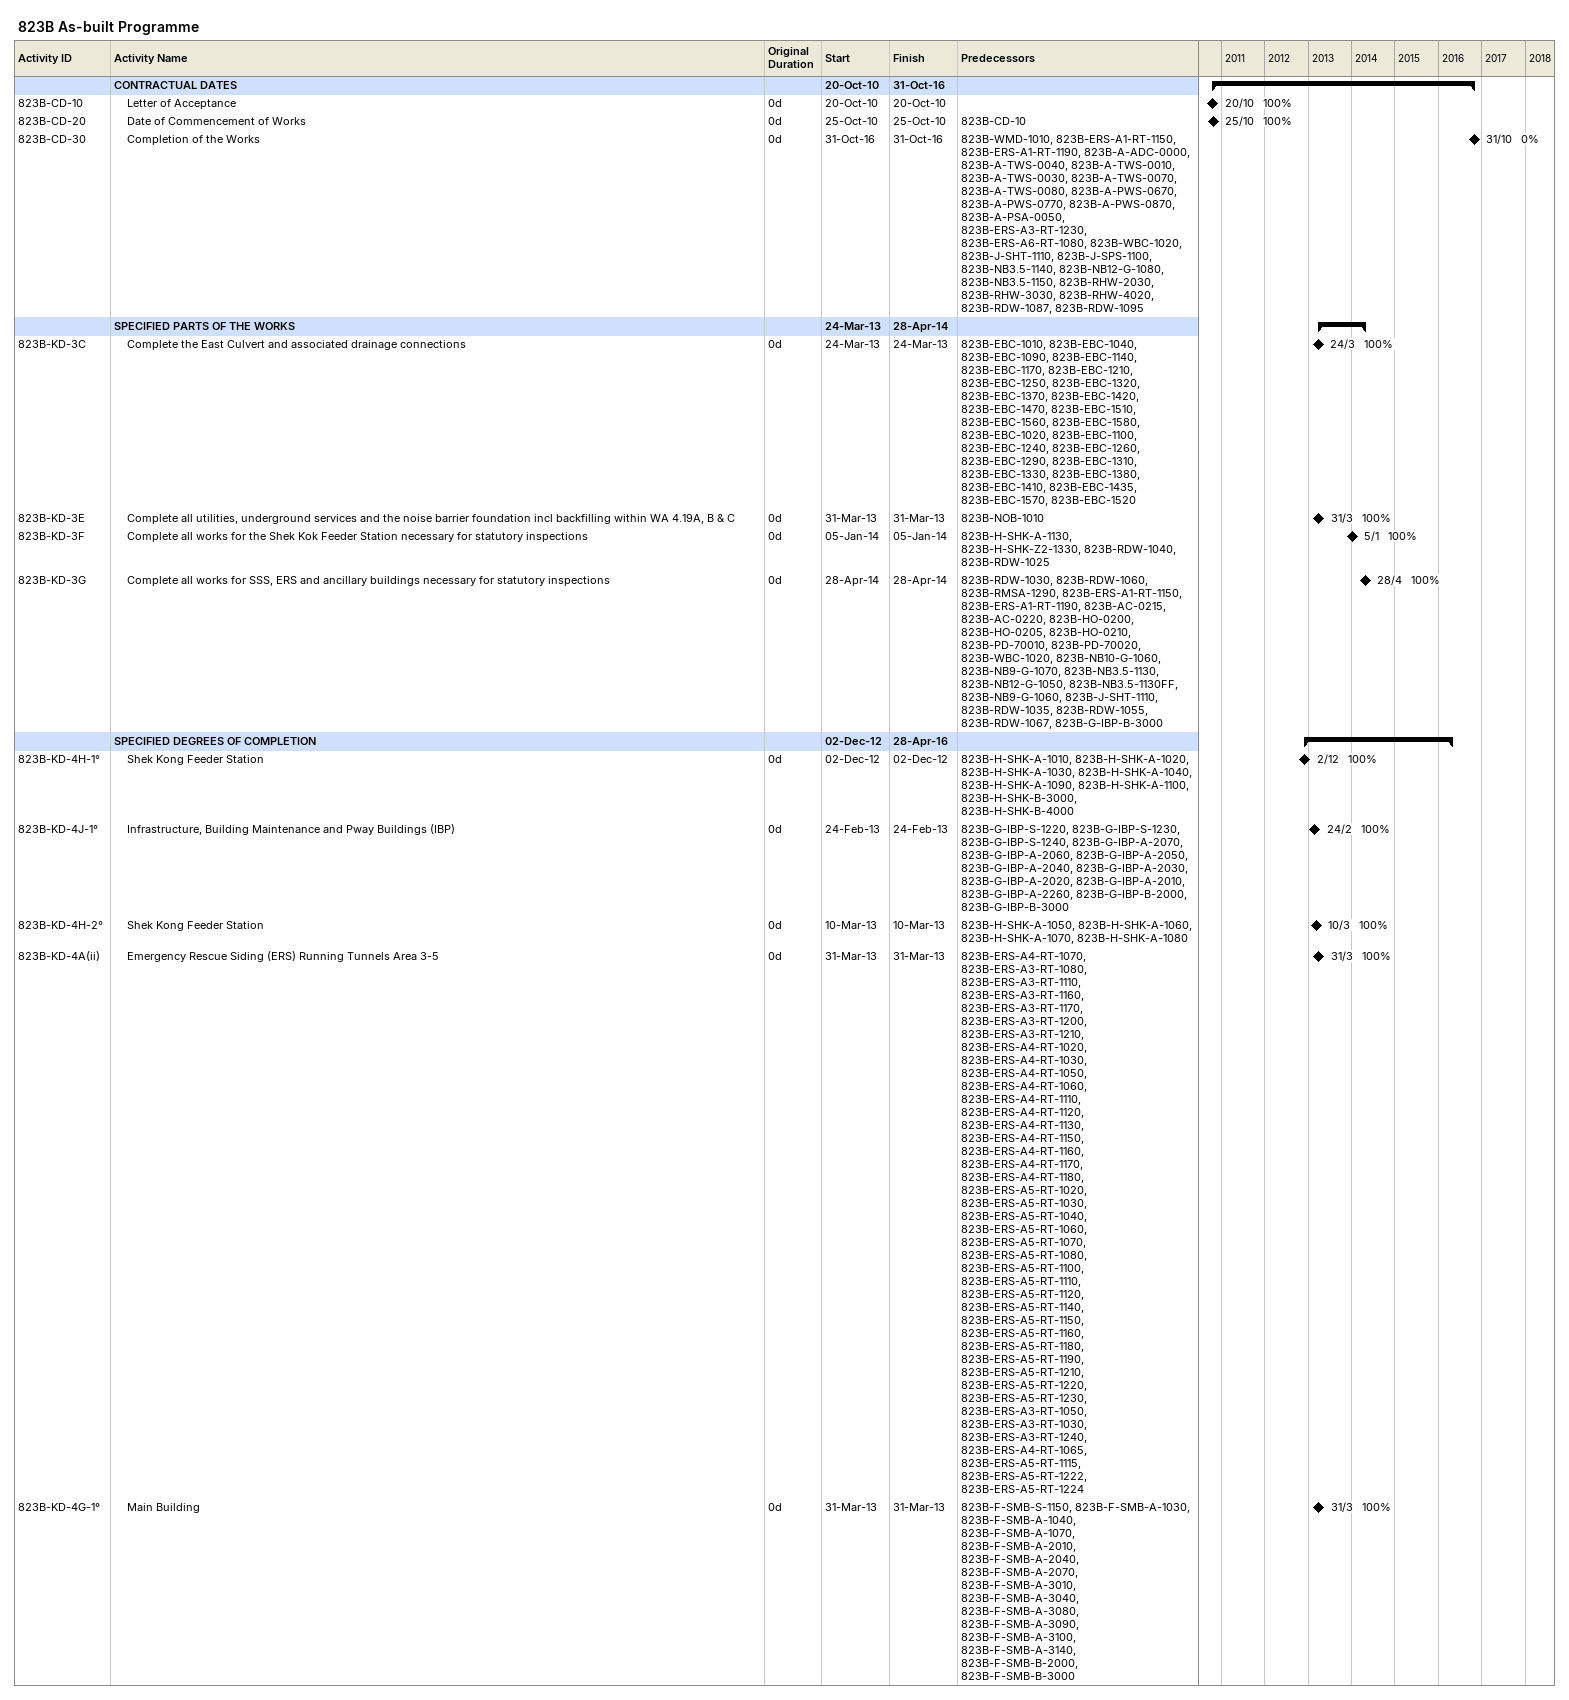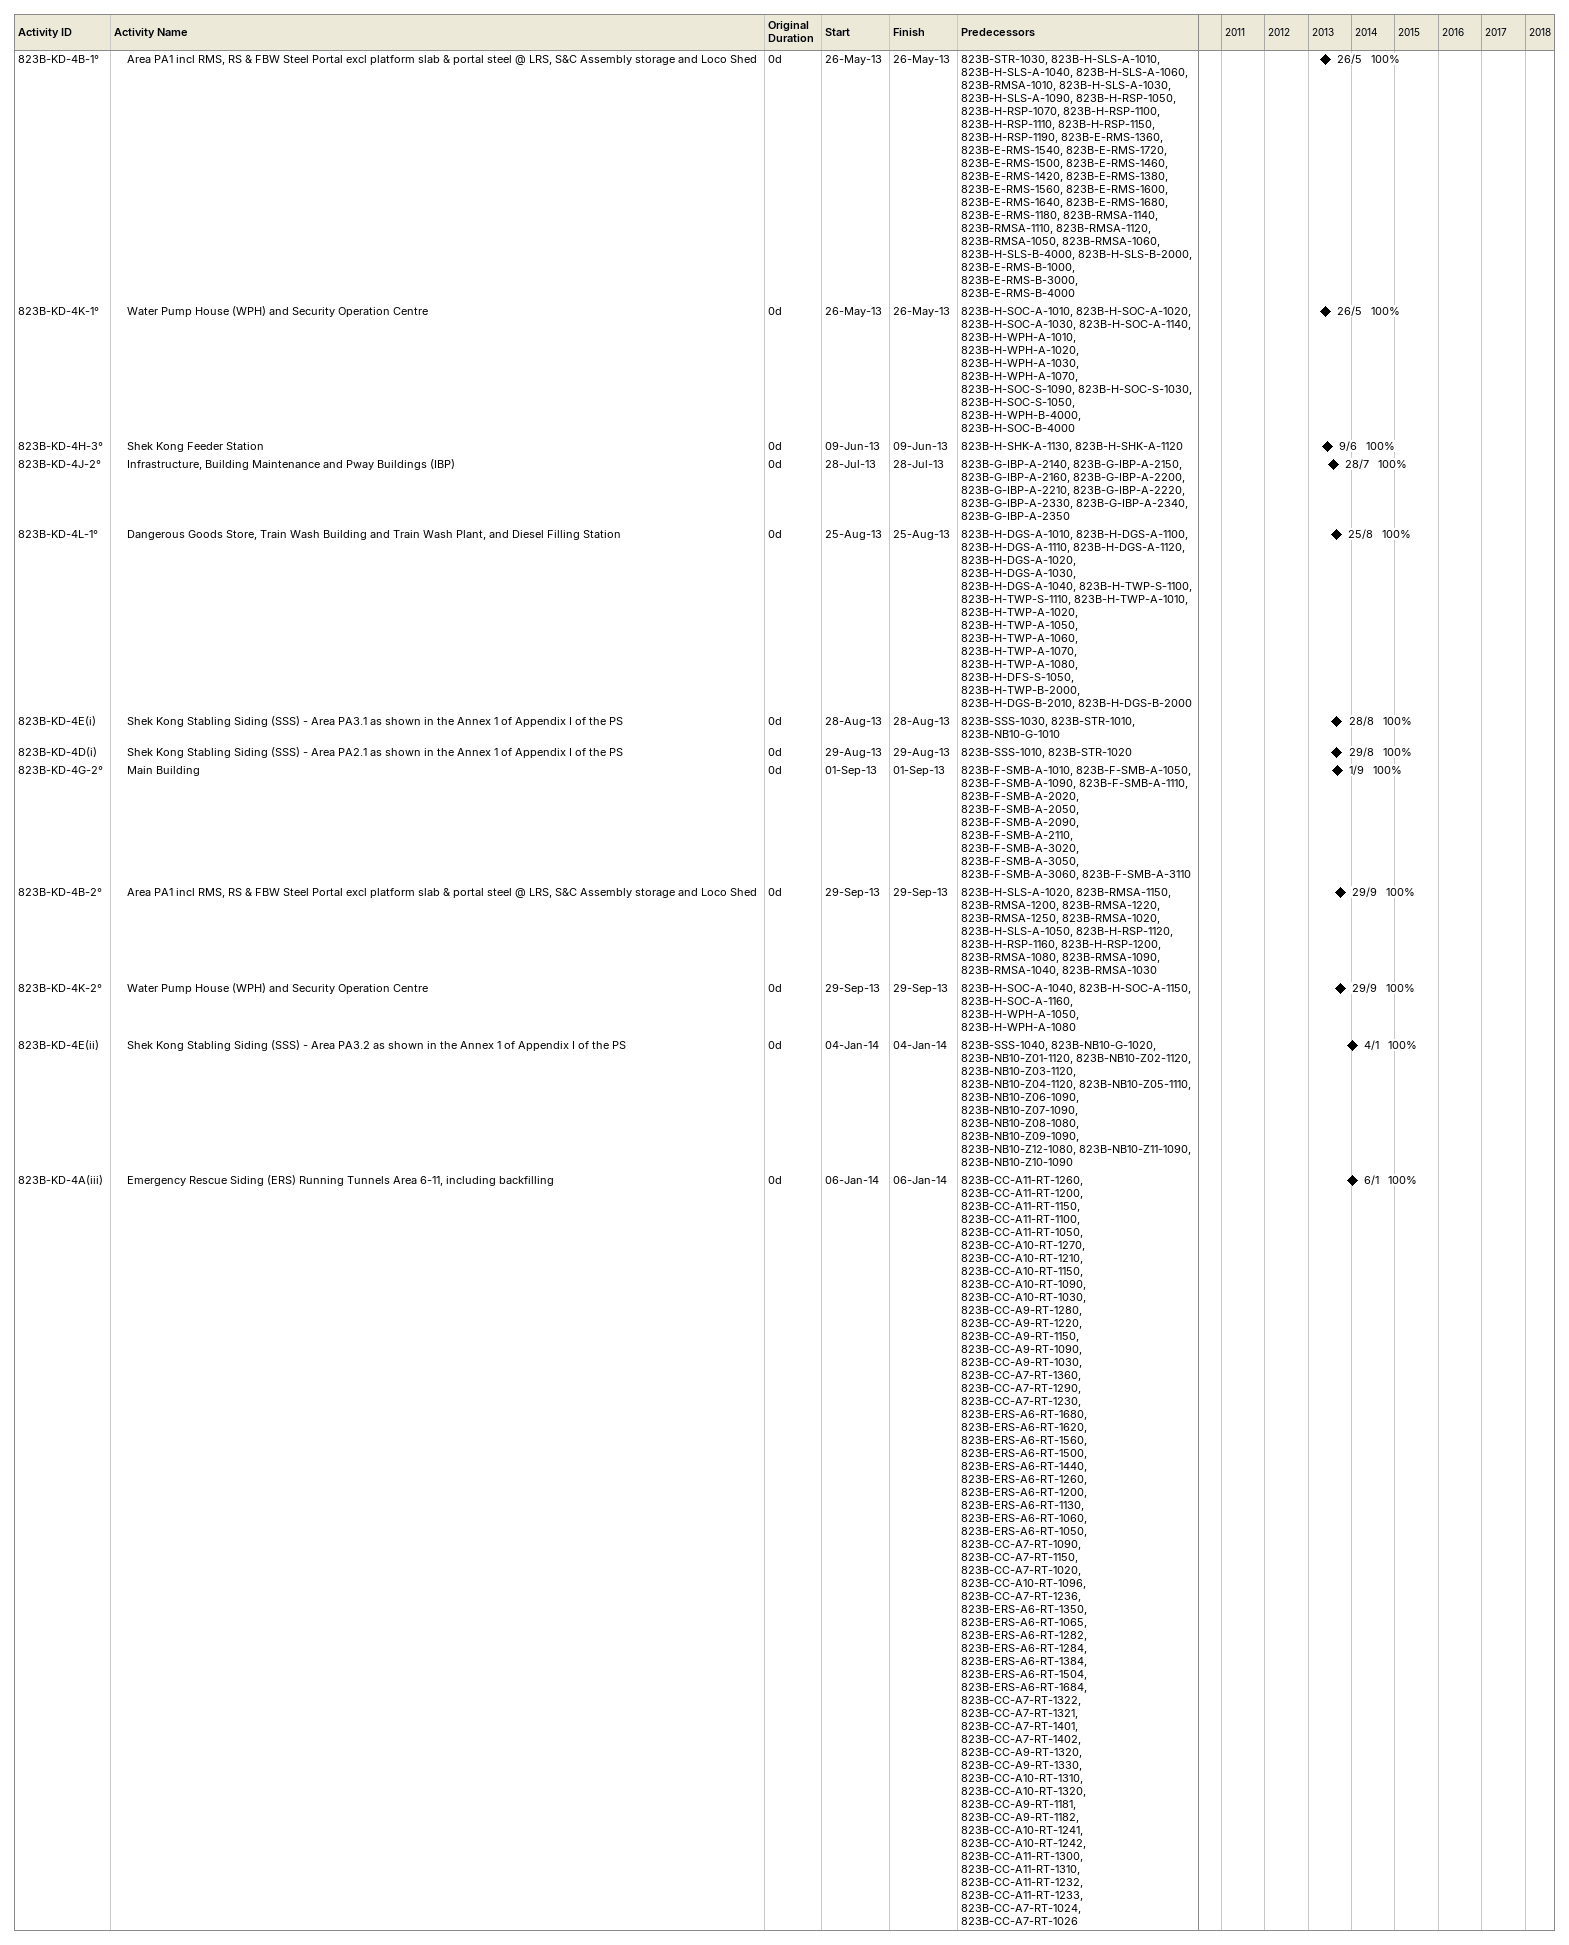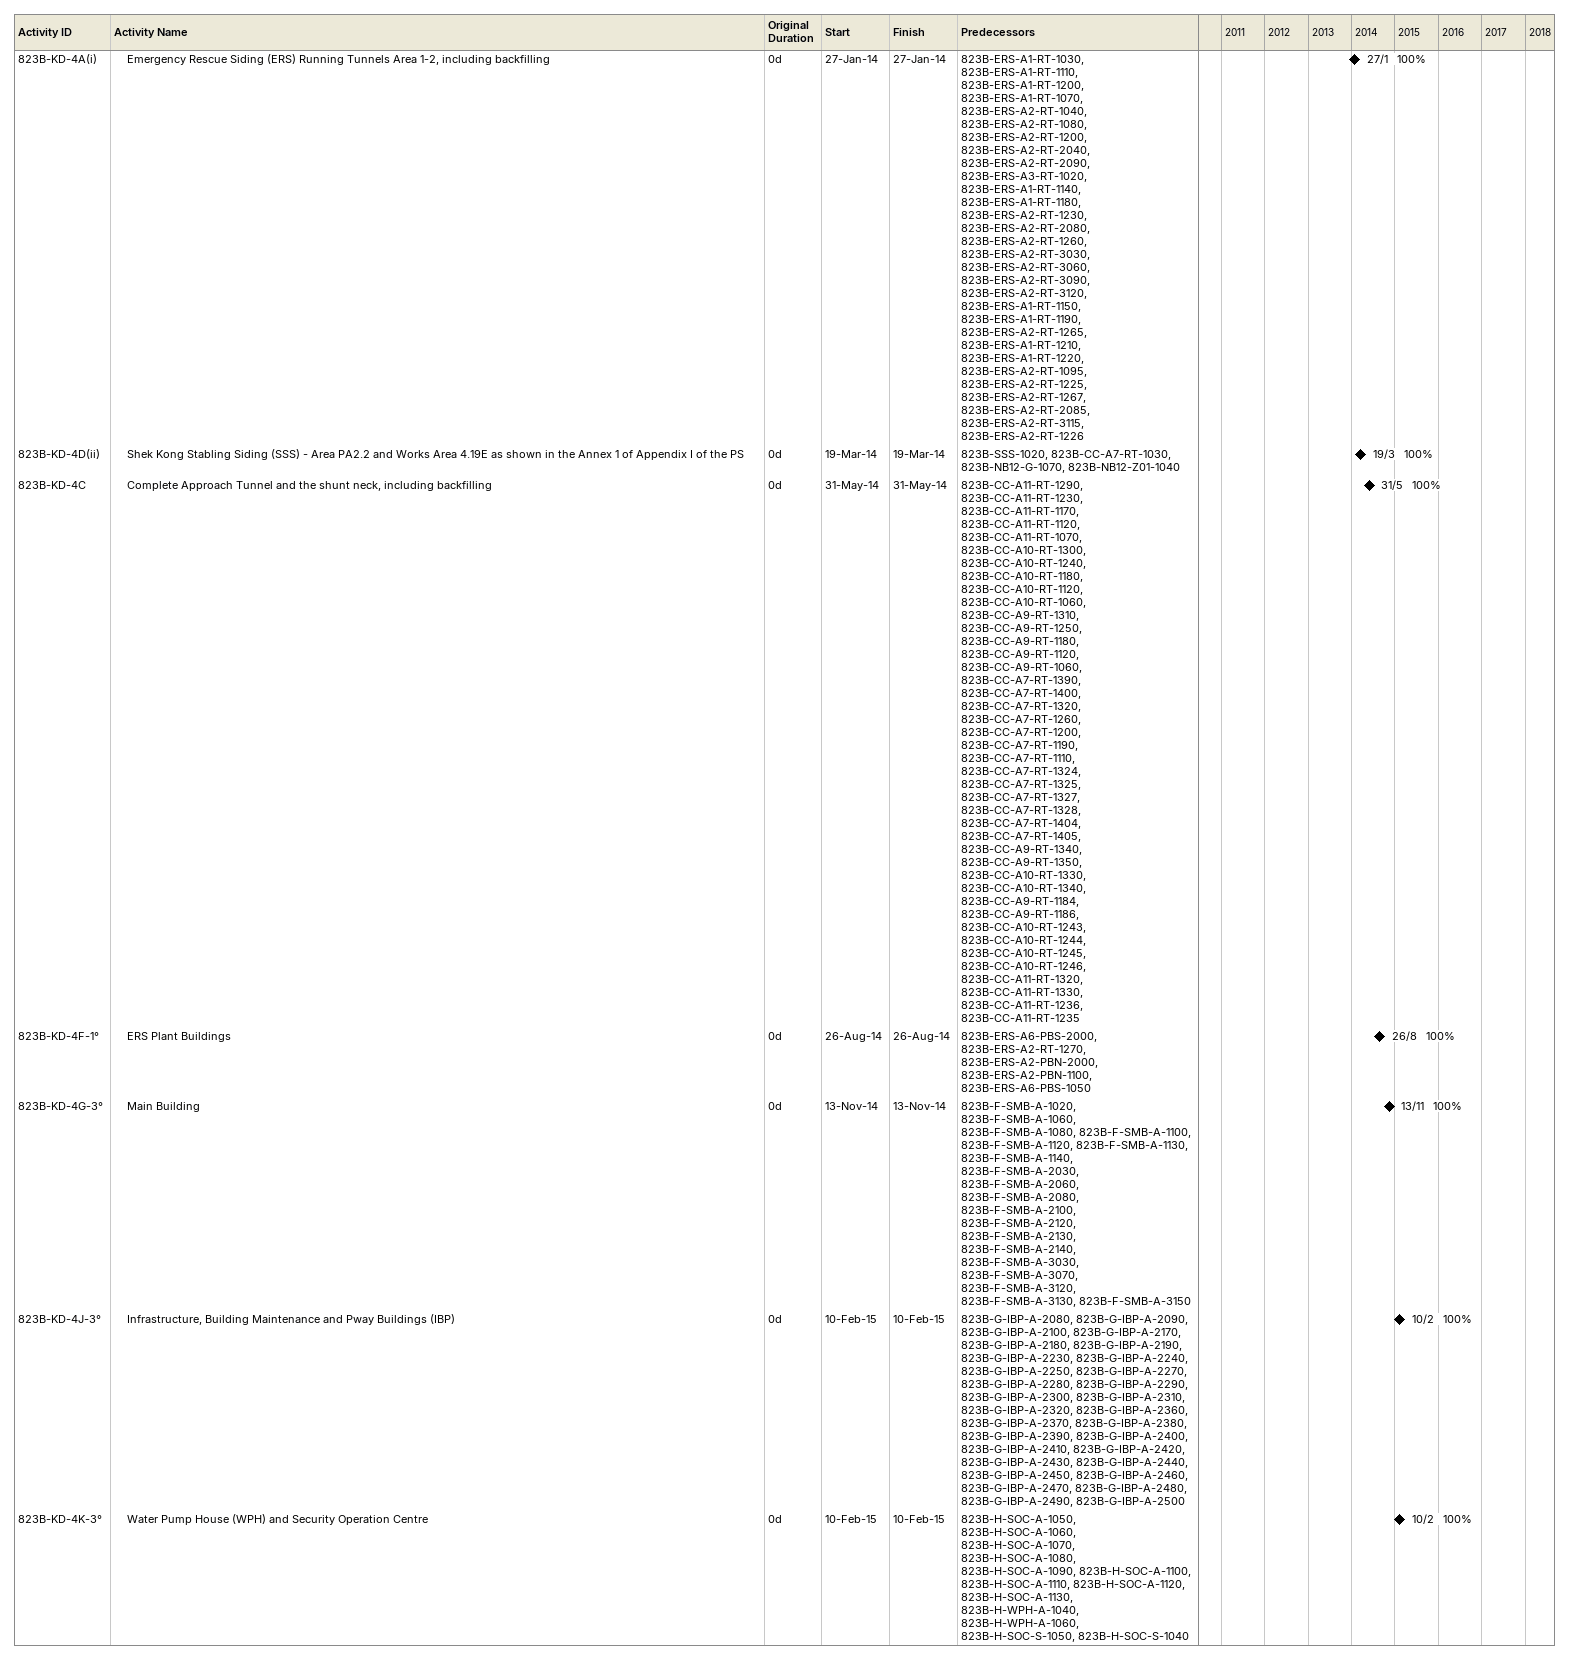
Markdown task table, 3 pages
823B As-built Programme

| ID | Level | Task | Original duration | Start | Finish | Predecessors | % complete |
|---|---|---|---|---|---|---|---|
|  | 1 | **CONTRACTUAL DATES** |  | 2010-10-20 | 2016-10-31 |  |  |
| 823B-CD-10 | 2 | Letter of Acceptance | 0d | 2010-10-20 | 2010-10-20 |  | 100 |
| 823B-CD-20 | 2 | Date of Commencement of Works | 0d | 2010-10-25 | 2010-10-25 | 823B-CD-10 | 100 |
| 823B-CD-30 | 2 | Completion of the Works | 0d | 2016-10-31 | 2016-10-31 | 823B-WMD-1010, 823B-ERS-A1-RT-1150, 823B-ERS-A1-RT-1190, 823B-A-ADC-0000, 823B-A-TWS-0040, 823B-A-TWS-0010, 823B-A-TWS-0030, 823B-A-TWS-0070, 823B-A-TWS-0080, 823B-A-PWS-0670, 823B-A-PWS-0770, 823B-A-PWS-0870, 823B-A-PSA-0050, 823B-ERS-A3-RT-1230, 823B-ERS-A6-RT-1080, 823B-WBC-1020, 823B-J-SHT-1110, 823B-J-SPS-1100, 823B-NB3.5-1140, 823B-NB12-G-1080, 823B-NB3.5-1150, 823B-RHW-2030, 823B-RHW-3030, 823B-RHW-4020, 823B-RDW-1087, 823B-RDW-1095 | 0 |
|  | 1 | **SPECIFIED PARTS OF THE WORKS** |  | 2013-03-24 | 2014-04-28 |  |  |
| 823B-KD-3C | 2 | Complete the East Culvert and associated drainage connections | 0d | 2013-03-24 | 2013-03-24 | 823B-EBC-1010, 823B-EBC-1040, 823B-EBC-1090, 823B-EBC-1140, 823B-EBC-1170, 823B-EBC-1210, 823B-EBC-1250, 823B-EBC-1320, 823B-EBC-1370, 823B-EBC-1420, 823B-EBC-1470, 823B-EBC-1510, 823B-EBC-1560, 823B-EBC-1580, 823B-EBC-1020, 823B-EBC-1100, 823B-EBC-1240, 823B-EBC-1260, 823B-EBC-1290, 823B-EBC-1310, 823B-EBC-1330, 823B-EBC-1380, 823B-EBC-1410, 823B-EBC-1435, 823B-EBC-1570, 823B-EBC-1520 | 100 |
| 823B-KD-3E | 2 | Complete all utilities, underground services and the noise barrier foundation incl backfilling within WA 4.19A, B & C | 0d | 2013-03-31 | 2013-03-31 | 823B-NOB-1010 | 100 |
| 823B-KD-3F | 2 | Complete all works for the Shek Kok Feeder Station necessary for statutory inspections | 0d | 2014-01-05 | 2014-01-05 | 823B-H-SHK-A-1130, 823B-H-SHK-Z2-1330, 823B-RDW-1040, 823B-RDW-1025 | 100 |
| 823B-KD-3G | 2 | Complete all works for SSS, ERS and ancillary buildings necessary for statutory inspections | 0d | 2014-04-28 | 2014-04-28 | 823B-RDW-1030, 823B-RDW-1060, 823B-RMSA-1290, 823B-ERS-A1-RT-1150, 823B-ERS-A1-RT-1190, 823B-AC-0215, 823B-AC-0220, 823B-HO-0200, 823B-HO-0205, 823B-HO-0210, 823B-PD-70010, 823B-PD-70020, 823B-WBC-1020, 823B-NB10-G-1060, 823B-NB9-G-1070, 823B-NB3.5-1130, 823B-NB12-G-1050, 823B-NB3.5-1130FF, 823B-NB9-G-1060, 823B-J-SHT-1110, 823B-RDW-1035, 823B-RDW-1055, 823B-RDW-1067, 823B-G-IBP-B-3000 | 100 |
|  | 1 | **SPECIFIED DEGREES OF COMPLETION** |  | 2012-12-02 | 2016-04-28 |  |  |
| 823B-KD-4H-1° | 2 | Shek Kong Feeder Station | 0d | 2012-12-02 | 2012-12-02 | 823B-H-SHK-A-1010, 823B-H-SHK-A-1020, 823B-H-SHK-A-1030, 823B-H-SHK-A-1040, 823B-H-SHK-A-1090, 823B-H-SHK-A-1100, 823B-H-SHK-B-3000, 823B-H-SHK-B-4000 | 100 |
| 823B-KD-4J-1° | 2 | Infrastructure, Building Maintenance and Pway Buildings (IBP) | 0d | 2013-02-24 | 2013-02-24 | 823B-G-IBP-S-1220, 823B-G-IBP-S-1230, 823B-G-IBP-S-1240, 823B-G-IBP-A-2070, 823B-G-IBP-A-2060, 823B-G-IBP-A-2050, 823B-G-IBP-A-2040, 823B-G-IBP-A-2030, 823B-G-IBP-A-2020, 823B-G-IBP-A-2010, 823B-G-IBP-A-2260, 823B-G-IBP-B-2000, 823B-G-IBP-B-3000 | 100 |
| 823B-KD-4H-2° | 2 | Shek Kong Feeder Station | 0d | 2013-03-10 | 2013-03-10 | 823B-H-SHK-A-1050, 823B-H-SHK-A-1060, 823B-H-SHK-A-1070, 823B-H-SHK-A-1080 | 100 |
| 823B-KD-4A(ii) | 2 | Emergency Rescue Siding (ERS) Running Tunnels Area 3-5 | 0d | 2013-03-31 | 2013-03-31 | 823B-ERS-A4-RT-1070, 823B-ERS-A3-RT-1080, 823B-ERS-A3-RT-1110, 823B-ERS-A3-RT-1160, 823B-ERS-A3-RT-1170, 823B-ERS-A3-RT-1200, 823B-ERS-A3-RT-1210, 823B-ERS-A4-RT-1020, 823B-ERS-A4-RT-1030, 823B-ERS-A4-RT-1050, 823B-ERS-A4-RT-1060, 823B-ERS-A4-RT-1110, 823B-ERS-A4-RT-1120, 823B-ERS-A4-RT-1130, 823B-ERS-A4-RT-1150, 823B-ERS-A4-RT-1160, 823B-ERS-A4-RT-1170, 823B-ERS-A4-RT-1180, 823B-ERS-A5-RT-1020, 823B-ERS-A5-RT-1030, 823B-ERS-A5-RT-1040, 823B-ERS-A5-RT-1060, 823B-ERS-A5-RT-1070, 823B-ERS-A5-RT-1080, 823B-ERS-A5-RT-1100, 823B-ERS-A5-RT-1110, 823B-ERS-A5-RT-1120, 823B-ERS-A5-RT-1140, 823B-ERS-A5-RT-1150, 823B-ERS-A5-RT-1160, 823B-ERS-A5-RT-1180, 823B-ERS-A5-RT-1190, 823B-ERS-A5-RT-1210, 823B-ERS-A5-RT-1220, 823B-ERS-A5-RT-1230, 823B-ERS-A3-RT-1050, 823B-ERS-A3-RT-1030, 823B-ERS-A3-RT-1240, 823B-ERS-A4-RT-1065, 823B-ERS-A5-RT-1115, 823B-ERS-A5-RT-1222, 823B-ERS-A5-RT-1224 | 100 |
| 823B-KD-4G-1° | 2 | Main Building | 0d | 2013-03-31 | 2013-03-31 | 823B-F-SMB-S-1150, 823B-F-SMB-A-1030, 823B-F-SMB-A-1040, 823B-F-SMB-A-1070, 823B-F-SMB-A-2010, 823B-F-SMB-A-2040, 823B-F-SMB-A-2070, 823B-F-SMB-A-3010, 823B-F-SMB-A-3040, 823B-F-SMB-A-3080, 823B-F-SMB-A-3090, 823B-F-SMB-A-3100, 823B-F-SMB-A-3140, 823B-F-SMB-B-2000, 823B-F-SMB-B-3000 | 100 |
| 823B-KD-4B-1° | 2 | Area PA1 incl RMS, RS & FBW Steel Portal excl platform slab & portal steel @ LRS, S&C Assembly storage and Loco Shed | 0d | 2013-05-26 | 2013-05-26 | 823B-STR-1030, 823B-H-SLS-A-1010, 823B-H-SLS-A-1040, 823B-H-SLS-A-1060, 823B-RMSA-1010, 823B-H-SLS-A-1030, 823B-H-SLS-A-1090, 823B-H-RSP-1050, 823B-H-RSP-1070, 823B-H-RSP-1100, 823B-H-RSP-1110, 823B-H-RSP-1150, 823B-H-RSP-1190, 823B-E-RMS-1360, 823B-E-RMS-1540, 823B-E-RMS-1720, 823B-E-RMS-1500, 823B-E-RMS-1460, 823B-E-RMS-1420, 823B-E-RMS-1380, 823B-E-RMS-1560, 823B-E-RMS-1600, 823B-E-RMS-1640, 823B-E-RMS-1680, 823B-E-RMS-1180, 823B-RMSA-1140, 823B-RMSA-1110, 823B-RMSA-1120, 823B-RMSA-1050, 823B-RMSA-1060, 823B-H-SLS-B-4000, 823B-H-SLS-B-2000, 823B-E-RMS-B-1000, 823B-E-RMS-B-3000, 823B-E-RMS-B-4000 | 100 |
| 823B-KD-4K-1° | 2 | Water Pump House (WPH) and Security Operation Centre | 0d | 2013-05-26 | 2013-05-26 | 823B-H-SOC-A-1010, 823B-H-SOC-A-1020, 823B-H-SOC-A-1030, 823B-H-SOC-A-1140, 823B-H-WPH-A-1010, 823B-H-WPH-A-1020, 823B-H-WPH-A-1030, 823B-H-WPH-A-1070, 823B-H-SOC-S-1090, 823B-H-SOC-S-1030, 823B-H-SOC-S-1050, 823B-H-WPH-B-4000, 823B-H-SOC-B-4000 | 100 |
| 823B-KD-4H-3° | 2 | Shek Kong Feeder Station | 0d | 2013-06-09 | 2013-06-09 | 823B-H-SHK-A-1130, 823B-H-SHK-A-1120 | 100 |
| 823B-KD-4J-2° | 2 | Infrastructure, Building Maintenance and Pway Buildings (IBP) | 0d | 2013-07-28 | 2013-07-28 | 823B-G-IBP-A-2140, 823B-G-IBP-A-2150, 823B-G-IBP-A-2160, 823B-G-IBP-A-2200, 823B-G-IBP-A-2210, 823B-G-IBP-A-2220, 823B-G-IBP-A-2330, 823B-G-IBP-A-2340, 823B-G-IBP-A-2350 | 100 |
| 823B-KD-4L-1° | 2 | Dangerous Goods Store, Train Wash Building and Train Wash Plant, and Diesel Filling Station | 0d | 2013-08-25 | 2013-08-25 | 823B-H-DGS-A-1010, 823B-H-DGS-A-1100, 823B-H-DGS-A-1110, 823B-H-DGS-A-1120, 823B-H-DGS-A-1020, 823B-H-DGS-A-1030, 823B-H-DGS-A-1040, 823B-H-TWP-S-1100, 823B-H-TWP-S-1110, 823B-H-TWP-A-1010, 823B-H-TWP-A-1020, 823B-H-TWP-A-1050, 823B-H-TWP-A-1060, 823B-H-TWP-A-1070, 823B-H-TWP-A-1080, 823B-H-DFS-S-1050, 823B-H-TWP-B-2000, 823B-H-DGS-B-2010, 823B-H-DGS-B-2000 | 100 |
| 823B-KD-4E(i) | 2 | Shek Kong Stabling Siding (SSS) - Area PA3.1 as shown in the Annex 1 of Appendix I of the PS | 0d | 2013-08-28 | 2013-08-28 | 823B-SSS-1030, 823B-STR-1010, 823B-NB10-G-1010 | 100 |
| 823B-KD-4D(i) | 2 | Shek Kong Stabling Siding (SSS) - Area PA2.1 as shown in the Annex 1 of Appendix I of the PS | 0d | 2013-08-29 | 2013-08-29 | 823B-SSS-1010, 823B-STR-1020 | 100 |
| 823B-KD-4G-2° | 2 | Main Building | 0d | 2013-09-01 | 2013-09-01 | 823B-F-SMB-A-1010, 823B-F-SMB-A-1050, 823B-F-SMB-A-1090, 823B-F-SMB-A-1110, 823B-F-SMB-A-2020, 823B-F-SMB-A-2050, 823B-F-SMB-A-2090, 823B-F-SMB-A-2110, 823B-F-SMB-A-3020, 823B-F-SMB-A-3050, 823B-F-SMB-A-3060, 823B-F-SMB-A-3110 | 100 |
| 823B-KD-4B-2° | 2 | Area PA1 incl RMS, RS & FBW Steel Portal excl platform slab & portal steel @ LRS, S&C Assembly storage and Loco Shed | 0d | 2013-09-29 | 2013-09-29 | 823B-H-SLS-A-1020, 823B-RMSA-1150, 823B-RMSA-1200, 823B-RMSA-1220, 823B-RMSA-1250, 823B-RMSA-1020, 823B-H-SLS-A-1050, 823B-H-RSP-1120, 823B-H-RSP-1160, 823B-H-RSP-1200, 823B-RMSA-1080, 823B-RMSA-1090, 823B-RMSA-1040, 823B-RMSA-1030 | 100 |
| 823B-KD-4K-2° | 2 | Water Pump House (WPH) and Security Operation Centre | 0d | 2013-09-29 | 2013-09-29 | 823B-H-SOC-A-1040, 823B-H-SOC-A-1150, 823B-H-SOC-A-1160, 823B-H-WPH-A-1050, 823B-H-WPH-A-1080 | 100 |
| 823B-KD-4E(ii) | 2 | Shek Kong Stabling Siding (SSS) - Area PA3.2 as shown in the Annex 1 of Appendix I of the PS | 0d | 2014-01-04 | 2014-01-04 | 823B-SSS-1040, 823B-NB10-G-1020, 823B-NB10-Z01-1120, 823B-NB10-Z02-1120, 823B-NB10-Z03-1120, 823B-NB10-Z04-1120, 823B-NB10-Z05-1110, 823B-NB10-Z06-1090, 823B-NB10-Z07-1090, 823B-NB10-Z08-1080, 823B-NB10-Z09-1090, 823B-NB10-Z12-1080, 823B-NB10-Z11-1090, 823B-NB10-Z10-1090 | 100 |
| 823B-KD-4A(iii) | 2 | Emergency Rescue Siding (ERS) Running Tunnels Area 6-11, including backfilling | 0d | 2014-01-06 | 2014-01-06 | 823B-CC-A11-RT-1260, 823B-CC-A11-RT-1200, 823B-CC-A11-RT-1150, 823B-CC-A11-RT-1100, 823B-CC-A11-RT-1050, 823B-CC-A10-RT-1270, 823B-CC-A10-RT-1210, 823B-CC-A10-RT-1150, 823B-CC-A10-RT-1090, 823B-CC-A10-RT-1030, 823B-CC-A9-RT-1280, 823B-CC-A9-RT-1220, 823B-CC-A9-RT-1150, 823B-CC-A9-RT-1090, 823B-CC-A9-RT-1030, 823B-CC-A7-RT-1360, 823B-CC-A7-RT-1290, 823B-CC-A7-RT-1230, 823B-ERS-A6-RT-1680, 823B-ERS-A6-RT-1620, 823B-ERS-A6-RT-1560, 823B-ERS-A6-RT-1500, 823B-ERS-A6-RT-1440, 823B-ERS-A6-RT-1260, 823B-ERS-A6-RT-1200, 823B-ERS-A6-RT-1130, 823B-ERS-A6-RT-1060, 823B-ERS-A6-RT-1050, 823B-CC-A7-RT-1090, 823B-CC-A7-RT-1150, 823B-CC-A7-RT-1020, 823B-CC-A10-RT-1096, 823B-CC-A7-RT-1236, 823B-ERS-A6-RT-1350, 823B-ERS-A6-RT-1065, 823B-ERS-A6-RT-1282, 823B-ERS-A6-RT-1284, 823B-ERS-A6-RT-1384, 823B-ERS-A6-RT-1504, 823B-ERS-A6-RT-1684, 823B-CC-A7-RT-1322, 823B-CC-A7-RT-1321, 823B-CC-A7-RT-1401, 823B-CC-A7-RT-1402, 823B-CC-A9-RT-1320, 823B-CC-A9-RT-1330, 823B-CC-A10-RT-1310, 823B-CC-A10-RT-1320, 823B-CC-A9-RT-1181, 823B-CC-A9-RT-1182, 823B-CC-A10-RT-1241, 823B-CC-A10-RT-1242, 823B-CC-A11-RT-1300, 823B-CC-A11-RT-1310, 823B-CC-A11-RT-1232, 823B-CC-A11-RT-1233, 823B-CC-A7-RT-1024, 823B-CC-A7-RT-1026 | 100 |
| 823B-KD-4A(i) | 2 | Emergency Rescue Siding (ERS) Running Tunnels Area 1-2, including backfilling | 0d | 2014-01-27 | 2014-01-27 | 823B-ERS-A1-RT-1030, 823B-ERS-A1-RT-1110, 823B-ERS-A1-RT-1200, 823B-ERS-A1-RT-1070, 823B-ERS-A2-RT-1040, 823B-ERS-A2-RT-1080, 823B-ERS-A2-RT-1200, 823B-ERS-A2-RT-2040, 823B-ERS-A2-RT-2090, 823B-ERS-A3-RT-1020, 823B-ERS-A1-RT-1140, 823B-ERS-A1-RT-1180, 823B-ERS-A2-RT-1230, 823B-ERS-A2-RT-2080, 823B-ERS-A2-RT-1260, 823B-ERS-A2-RT-3030, 823B-ERS-A2-RT-3060, 823B-ERS-A2-RT-3090, 823B-ERS-A2-RT-3120, 823B-ERS-A1-RT-1150, 823B-ERS-A1-RT-1190, 823B-ERS-A2-RT-1265, 823B-ERS-A1-RT-1210, 823B-ERS-A1-RT-1220, 823B-ERS-A2-RT-1095, 823B-ERS-A2-RT-1225, 823B-ERS-A2-RT-1267, 823B-ERS-A2-RT-2085, 823B-ERS-A2-RT-3115, 823B-ERS-A2-RT-1226 | 100 |
| 823B-KD-4D(ii) | 2 | Shek Kong Stabling Siding (SSS) - Area PA2.2 and Works Area 4.19E as shown in the Annex 1 of Appendix I of the PS | 0d | 2014-03-19 | 2014-03-19 | 823B-SSS-1020, 823B-CC-A7-RT-1030, 823B-NB12-G-1070, 823B-NB12-Z01-1040 | 100 |
| 823B-KD-4C | 2 | Complete Approach Tunnel and the shunt neck, including backfilling | 0d | 2014-05-31 | 2014-05-31 | 823B-CC-A11-RT-1290, 823B-CC-A11-RT-1230, 823B-CC-A11-RT-1170, 823B-CC-A11-RT-1120, 823B-CC-A11-RT-1070, 823B-CC-A10-RT-1300, 823B-CC-A10-RT-1240, 823B-CC-A10-RT-1180, 823B-CC-A10-RT-1120, 823B-CC-A10-RT-1060, 823B-CC-A9-RT-1310, 823B-CC-A9-RT-1250, 823B-CC-A9-RT-1180, 823B-CC-A9-RT-1120, 823B-CC-A9-RT-1060, 823B-CC-A7-RT-1390, 823B-CC-A7-RT-1400, 823B-CC-A7-RT-1320, 823B-CC-A7-RT-1260, 823B-CC-A7-RT-1200, 823B-CC-A7-RT-1190, 823B-CC-A7-RT-1110, 823B-CC-A7-RT-1324, 823B-CC-A7-RT-1325, 823B-CC-A7-RT-1327, 823B-CC-A7-RT-1328, 823B-CC-A7-RT-1404, 823B-CC-A7-RT-1405, 823B-CC-A9-RT-1340, 823B-CC-A9-RT-1350, 823B-CC-A10-RT-1330, 823B-CC-A10-RT-1340, 823B-CC-A9-RT-1184, 823B-CC-A9-RT-1186, 823B-CC-A10-RT-1243, 823B-CC-A10-RT-1244, 823B-CC-A10-RT-1245, 823B-CC-A10-RT-1246, 823B-CC-A11-RT-1320, 823B-CC-A11-RT-1330, 823B-CC-A11-RT-1236, 823B-CC-A11-RT-1235 | 100 |
| 823B-KD-4F-1° | 2 | ERS Plant Buildings | 0d | 2014-08-26 | 2014-08-26 | 823B-ERS-A6-PBS-2000, 823B-ERS-A2-RT-1270, 823B-ERS-A2-PBN-2000, 823B-ERS-A2-PBN-1100, 823B-ERS-A6-PBS-1050 | 100 |
| 823B-KD-4G-3° | 2 | Main Building | 0d | 2014-11-13 | 2014-11-13 | 823B-F-SMB-A-1020, 823B-F-SMB-A-1060, 823B-F-SMB-A-1080, 823B-F-SMB-A-1100, 823B-F-SMB-A-1120, 823B-F-SMB-A-1130, 823B-F-SMB-A-1140, 823B-F-SMB-A-2030, 823B-F-SMB-A-2060, 823B-F-SMB-A-2080, 823B-F-SMB-A-2100, 823B-F-SMB-A-2120, 823B-F-SMB-A-2130, 823B-F-SMB-A-2140, 823B-F-SMB-A-3030, 823B-F-SMB-A-3070, 823B-F-SMB-A-3120, 823B-F-SMB-A-3130, 823B-F-SMB-A-3150 | 100 |
| 823B-KD-4J-3° | 2 | Infrastructure, Building Maintenance and Pway Buildings (IBP) | 0d | 2015-02-10 | 2015-02-10 | 823B-G-IBP-A-2080, 823B-G-IBP-A-2090, 823B-G-IBP-A-2100, 823B-G-IBP-A-2170, 823B-G-IBP-A-2180, 823B-G-IBP-A-2190, 823B-G-IBP-A-2230, 823B-G-IBP-A-2240, 823B-G-IBP-A-2250, 823B-G-IBP-A-2270, 823B-G-IBP-A-2280, 823B-G-IBP-A-2290, 823B-G-IBP-A-2300, 823B-G-IBP-A-2310, 823B-G-IBP-A-2320, 823B-G-IBP-A-2360, 823B-G-IBP-A-2370, 823B-G-IBP-A-2380, 823B-G-IBP-A-2390, 823B-G-IBP-A-2400, 823B-G-IBP-A-2410, 823B-G-IBP-A-2420, 823B-G-IBP-A-2430, 823B-G-IBP-A-2440, 823B-G-IBP-A-2450, 823B-G-IBP-A-2460, 823B-G-IBP-A-2470, 823B-G-IBP-A-2480, 823B-G-IBP-A-2490, 823B-G-IBP-A-2500 | 100 |
| 823B-KD-4K-3° | 2 | Water Pump House (WPH) and Security Operation Centre | 0d | 2015-02-10 | 2015-02-10 | 823B-H-SOC-A-1050, 823B-H-SOC-A-1060, 823B-H-SOC-A-1070, 823B-H-SOC-A-1080, 823B-H-SOC-A-1090, 823B-H-SOC-A-1100, 823B-H-SOC-A-1110, 823B-H-SOC-A-1120, 823B-H-SOC-A-1130, 823B-H-WPH-A-1040, 823B-H-WPH-A-1060, 823B-H-SOC-S-1050, 823B-H-SOC-S-1040 | 100 |
